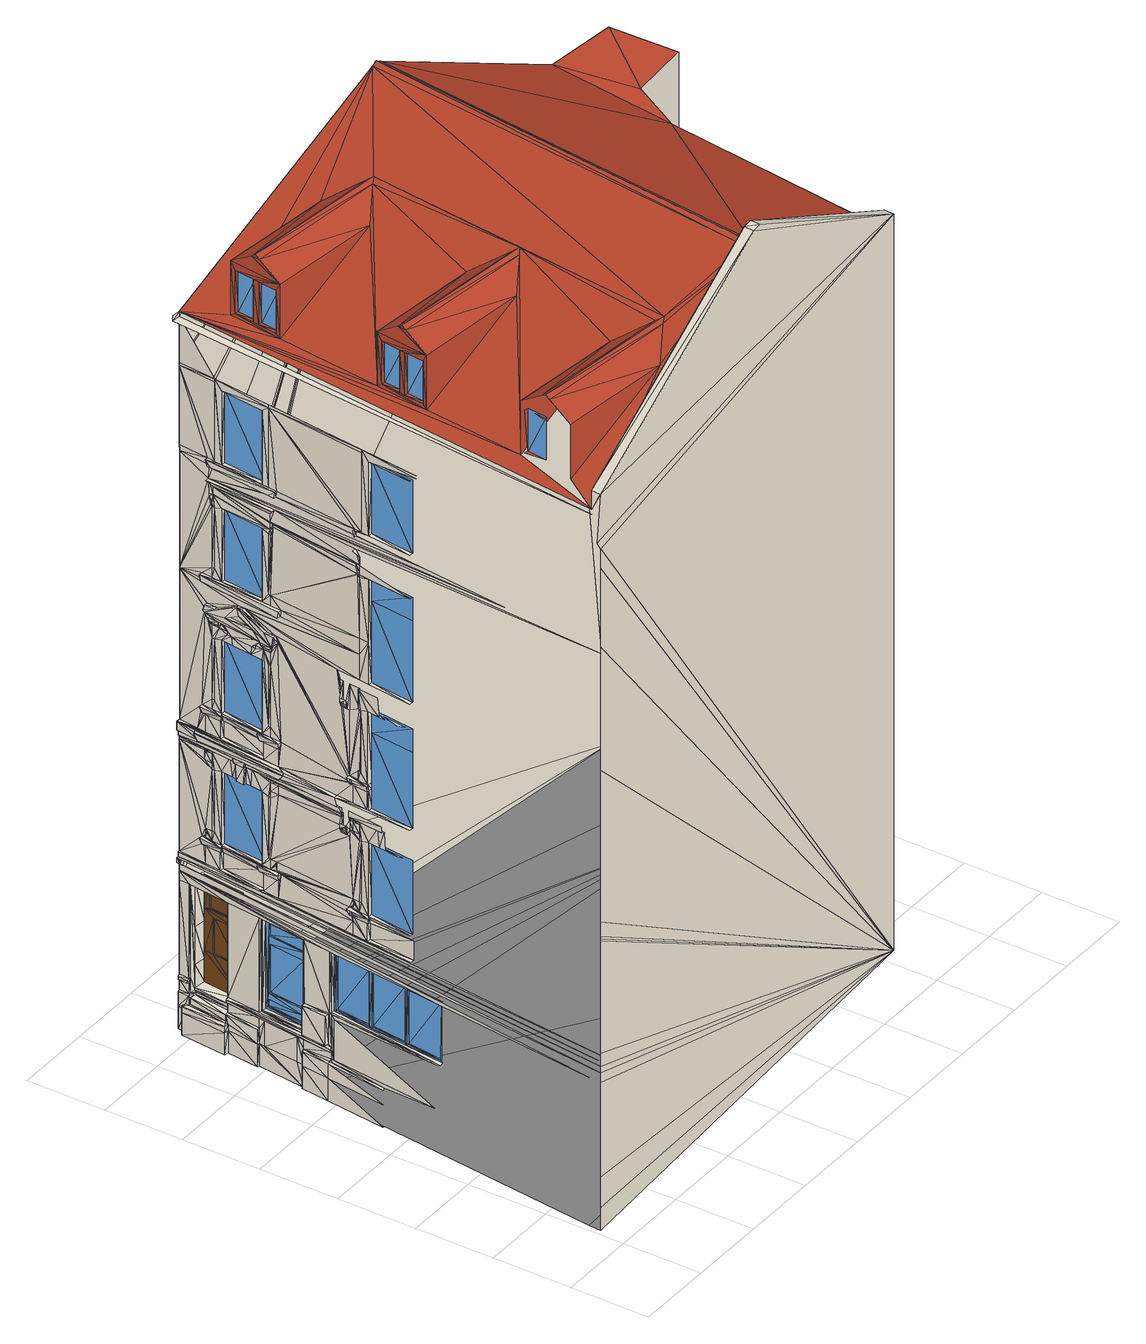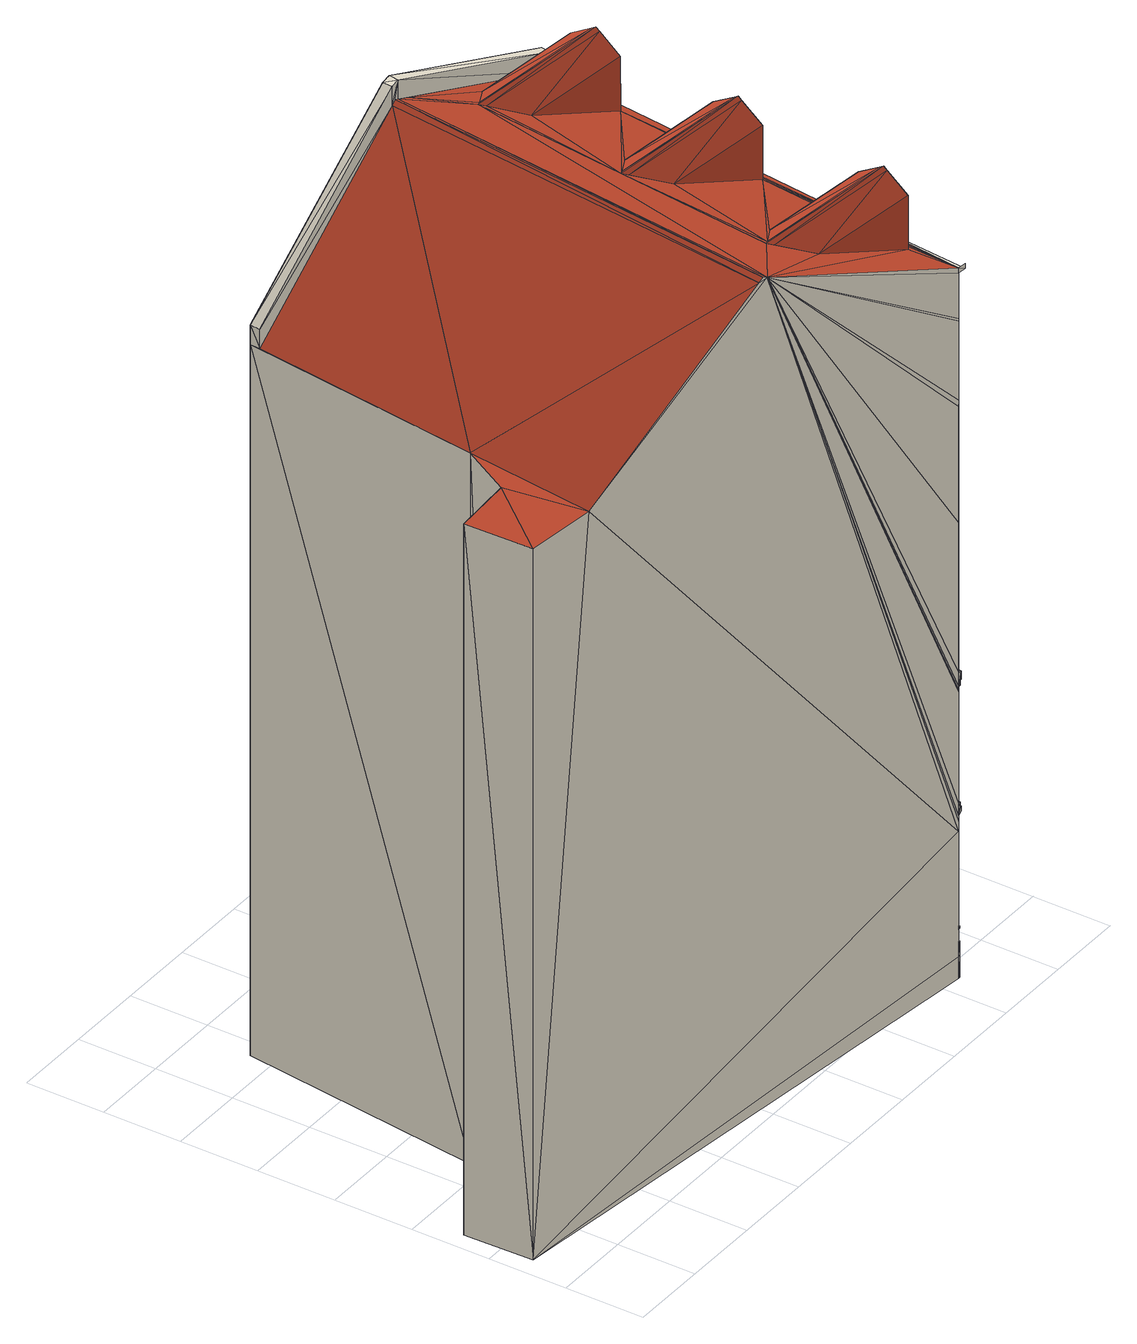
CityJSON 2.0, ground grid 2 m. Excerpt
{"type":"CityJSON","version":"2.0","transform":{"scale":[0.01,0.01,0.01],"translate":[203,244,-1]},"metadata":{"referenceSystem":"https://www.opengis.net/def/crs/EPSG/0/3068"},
"CityObjects":{
"building1":{"type":"Building","attributes":{"name":"Teststreet3","class":"1000","function":"1070","usage":"1070"},"address":[{"country":"Testland","locality":"Testtown","thoroughfareNumber":"3","thoroughfareName":"Teststreet","postcode":"12345"}],"geometry":[{"type":"MultiSurface","lod":"3","boundaries":[[[0,1,2]],[[3,4,5]],[[6,7,8]],[[5,9,3]],[[8,3,9]],[[5,10,6]],[[0,11,1]],[[11,0,12]],[[13,14,15]],[[15,16,2]],[[12,17,18]],[[19,20,21]],[[22,23,20]],[[24,25,26]],[[27,28,29]],[[30,22,20]],[[29,31,27]],[[20,19,30]],[[21,27,31]],[[32,30,19]],[[31,32,21]],[[19,21,32]],[[23,33,34]],[[28,35,29]],[[36,37,38]],[[39,40,41]],[[42,43,44]],[[45,46,39]],[[47,48,49]],[[50,51,36]],[[52,53,54]],[[30,32,29]],[[29,35,55]],[[55,56,29]],[[30,29,56]],[[22,30,56]],[[43,42,57]],[[31,29,32]],[[55,58,56]],[[59,43,57]],[[60,61,62]],[[63,64,65]],[[66,51,67]],[[37,68,38]],[[69,49,70]],[[40,71,41]],[[72,73,74]],[[75,56,58]],[[76,77,78]],[[79,80,81]],[[82,34,83]],[[84,85,86]],[[87,65,64]],[[77,88,78]],[[50,67,51]],[[89,74,73]],[[90,43,59]],[[91,0,2]],[[90,92,93]],[[94,93,92]],[[95,96,97]],[[64,78,87]],[[88,87,78]],[[73,46,89]],[[52,48,53]],[[45,89,46]],[[47,53,48]],[[98,22,56]],[[99,95,97]],[[28,84,86]],[[100,52,101]],[[102,103,66]],[[104,94,105]],[[93,43,90]],[[97,106,99]],[[107,108,109]],[[110,93,94]],[[49,111,70]],[[72,74,112]],[[113,52,100]],[[76,114,115]],[[81,116,117]],[[118,69,70]],[[119,99,106]],[[55,35,120]],[[110,43,93]],[[121,98,56]],[[74,122,112]],[[123,104,105]],[[61,124,125]],[[100,126,127]],[[120,128,55]],[[56,75,121]],[[97,96,129]],[[77,76,115]],[[60,44,43]],[[130,131,132]],[[133,110,94]],[[40,39,46]],[[111,49,48]],[[37,36,51]],[[105,134,135]],[[136,137,96]],[[138,135,134]],[[139,95,99]],[[135,140,105]],[[58,55,128]],[[141,121,75]],[[140,123,105]],[[113,100,127]],[[142,143,144]],[[145,146,99]],[[128,141,58]],[[75,58,141]],[[104,133,94]],[[132,147,113]],[[131,148,70]],[[129,149,97]],[[99,119,145]],[[124,150,125]],[[151,70,148]],[[132,113,152]],[[153,77,115]],[[66,103,68]],[[61,60,110]],[[154,155,125]],[[156,157,71]],[[158,132,152]],[[115,125,159]],[[65,87,77]],[[150,154,125]],[[96,160,129]],[[161,132,158]],[[132,131,162]],[[61,110,163]],[[164,165,68]],[[103,164,68]],[[166,160,96]],[[165,167,68]],[[130,168,169]],[[152,113,127]],[[66,68,51]],[[37,51,68]],[[72,156,40]],[[156,71,40]],[[131,70,111]],[[35,170,120]],[[106,97,149]],[[171,145,119]],[[172,157,156]],[[173,172,156]],[[156,72,174]],[[148,175,151]],[[137,176,96]],[[65,177,63]],[[178,61,163]],[[159,179,115]],[[52,113,147]],[[147,132,162]],[[146,139,99]],[[180,161,158]],[[158,152,181]],[[182,181,152]],[[124,61,178]],[[179,153,115]],[[131,130,169]],[[43,110,60]],[[73,72,40]],[[162,131,111]],[[151,118,70]],[[183,152,127]],[[152,183,182]],[[181,184,158]],[[163,110,185]],[[149,171,106]],[[119,106,171]],[[174,72,112]],[[185,110,133]],[[173,156,174]],[[148,131,169]],[[88,77,87]],[[180,158,184]],[[186,182,183]],[[24,187,25]],[[184,188,180]],[[161,180,188]],[[189,186,127]],[[183,127,186]],[[190,124,178]],[[178,163,190]],[[181,182,184]],[[65,77,153]],[[167,191,192]],[[193,163,194]],[[194,163,185]],[[195,196,117]],[[129,160,145]],[[191,167,165]],[[122,197,198]],[[197,199,200]],[[112,122,201]],[[122,198,201]],[[176,166,96]],[[116,195,117]],[[80,79,202]],[[82,83,202]],[[168,161,203]],[[204,137,136]],[[145,171,129]],[[205,174,112]],[[174,205,173]],[[206,207,208]],[[209,210,211]],[[199,212,107]],[[80,213,81]],[[198,214,201]],[[215,205,112]],[[112,201,215]],[[199,107,200]],[[216,118,151]],[[217,168,203]],[[213,116,81]],[[198,197,214]],[[214,218,201]],[[201,218,215]],[[190,219,124]],[[104,123,133]],[[194,220,193]],[[185,221,194]],[[175,148,169]],[[145,160,146]],[[142,192,191]],[[189,222,186]],[[2,26,223]],[[190,163,219]],[[163,193,219]],[[224,65,225]],[[225,65,153]],[[216,151,175]],[[226,227,208]],[[228,229,211]],[[206,227,207]],[[209,229,210]],[[210,230,211]],[[207,222,208]],[[185,133,231]],[[34,232,83]],[[223,26,95]],[[233,124,234]],[[235,124,233]],[[124,219,234]],[[220,230,193]],[[236,124,235]],[[149,129,171]],[[161,188,203]],[[184,182,203]],[[182,186,203]],[[150,124,236]],[[121,141,120]],[[230,237,211]],[[238,25,187]],[[222,239,186]],[[231,133,123]],[[220,194,221]],[[221,185,231]],[[234,240,233]],[[120,170,241]],[[241,242,120]],[[121,120,242]],[[98,121,242]],[[188,184,203]],[[155,154,159]],[[217,203,169]],[[219,240,234]],[[243,236,235]],[[160,244,146]],[[235,233,245]],[[233,240,245]],[[193,230,219]],[[243,235,245]],[[245,246,243]],[[240,219,245]],[[246,236,243]],[[247,175,169]],[[248,207,227]],[[128,120,141]],[[249,210,229]],[[250,230,210]],[[239,222,207]],[[251,236,246]],[[252,28,86]],[[153,179,225]],[[241,253,242]],[[221,237,220]],[[237,221,231]],[[186,239,203]],[[230,250,219]],[[140,254,123]],[[231,123,254]],[[254,237,231]],[[237,230,220]],[[227,226,248]],[[229,228,249]],[[150,236,154]],[[210,249,250]],[[207,248,239]],[[245,219,154]],[[246,245,154]],[[236,251,154]],[[251,246,154]],[[179,159,154]],[[247,169,203]],[[140,135,254]],[[254,135,237]],[[255,242,253]],[[256,146,244]],[[249,228,257]],[[224,225,258]],[[259,28,252]],[[232,34,33]],[[260,95,139]],[[261,239,248]],[[262,250,249]],[[239,261,203]],[[248,226,263]],[[264,265,266]],[[266,267,196]],[[268,118,216]],[[269,270,271]],[[272,249,257]],[[85,273,274]],[[262,275,250]],[[257,270,269]],[[276,98,242]],[[277,278,257]],[[278,272,257]],[[216,175,268]],[[166,279,160]],[[146,256,139]],[[261,248,263]],[[275,249,272]],[[261,280,203]],[[262,249,275]],[[187,18,238]],[[281,238,18]],[[263,282,261]],[[282,280,261]],[[244,160,279]],[[283,139,256]],[[173,284,172]],[[279,283,244]],[[256,244,283]],[[224,177,65]],[[200,285,197]],[[241,170,286]],[[205,287,173]],[[288,276,242]],[[218,289,215]],[[215,287,205]],[[290,144,291]],[[139,283,166]],[[286,292,241]],[[242,255,288]],[[197,285,214]],[[293,294,295]],[[139,166,176]],[[214,289,218]],[[296,297,298]],[[260,139,176]],[[299,300,301]],[[253,241,292]],[[302,288,255]],[[202,83,80]],[[292,302,253]],[[255,253,302]],[[83,303,80]],[[303,297,80]],[[297,213,80]],[[295,294,13]],[[303,298,297]],[[304,271,118]],[[279,166,283]],[[83,305,303]],[[301,306,299]],[[116,213,195]],[[307,301,300]],[[305,300,303]],[[308,309,310]],[[311,309,308]],[[312,309,293]],[[310,309,313]],[[313,309,312]],[[314,309,315]],[[316,309,317]],[[318,309,319]],[[320,309,314]],[[315,309,316]],[[317,309,321]],[[322,309,311]],[[319,309,320]],[[321,309,322]],[[323,324,177]],[[232,305,83]],[[325,277,257]],[[258,177,224]],[[307,300,305]],[[170,326,286]],[[103,327,328]],[[305,232,86]],[[196,329,266]],[[266,330,264]],[[252,86,232]],[[331,297,296]],[[195,332,196]],[[318,309,333]],[[232,33,252]],[[334,307,305]],[[86,335,305]],[[301,307,306]],[[336,337,299]],[[338,96,95]],[[339,257,269]],[[340,341,118]],[[284,342,172]],[[260,223,95]],[[286,33,288]],[[33,276,288]],[[259,252,33]],[[288,302,286]],[[341,304,118]],[[336,299,306]],[[286,326,259]],[[259,343,286]],[[343,33,286]],[[300,299,337]],[[334,306,307]],[[298,303,344]],[[269,271,304]],[[287,284,173]],[[213,297,332]],[[292,286,302]],[[17,12,0]],[[195,213,332]],[[335,334,305]],[[303,300,344]],[[225,179,345]],[[154,219,345]],[[200,107,109]],[[179,154,345]],[[346,143,191]],[[142,191,143]],[[289,347,215]],[[165,164,348]],[[164,103,348]],[[328,348,103]],[[175,247,349]],[[347,287,215]],[[350,285,200]],[[219,250,351]],[[285,289,214]],[[330,266,329]],[[352,264,330]],[[258,225,353]],[[191,165,348]],[[247,203,354]],[[329,196,332]],[[352,264,355]],[[96,338,136]],[[268,175,349]],[[306,334,336]],[[356,325,257]],[[278,277,357]],[[325,357,277]],[[272,278,357]],[[275,272,358]],[[297,331,332]],[[300,337,344]],[[118,268,349]],[[298,359,296]],[[203,280,354]],[[250,275,360]],[[353,177,258]],[[361,331,296]],[[337,336,334]],[[330,362,352]],[[332,362,329]],[[330,329,362]],[[355,352,362]],[[363,356,257]],[[337,334,335]],[[344,337,335]],[[362,364,355]],[[157,172,365]],[[366,367,335]],[[344,335,367]],[[362,332,368]],[[332,331,368]],[[340,118,349]],[[109,290,291]],[[364,362,368]],[[353,225,345]],[[366,369,367]],[[370,363,257]],[[339,370,257]],[[349,247,371]],[[345,219,372]],[[373,339,269]],[[374,367,369]],[[371,247,375]],[[280,157,365]],[[376,219,377]],[[372,219,378]],[[377,219,351]],[[378,219,376]],[[369,379,374]],[[375,247,354]],[[272,380,358]],[[380,272,357]],[[350,200,109]],[[381,304,382]],[[359,298,344]],[[341,382,304]],[[360,275,358]],[[346,191,348]],[[364,383,355]],[[351,250,360]],[[384,385,386]],[[387,374,379]],[[388,389,323]],[[367,390,344]],[[335,391,366]],[[392,361,296]],[[393,316,394]],[[395,387,396]],[[397,395,396]],[[398,397,396]],[[374,399,367]],[[400,401,396]],[[401,402,396]],[[402,398,396]],[[403,342,404]],[[397,405,395]],[[95,26,338]],[[400,406,401]],[[402,407,398]],[[274,315,393]],[[345,372,408]],[[409,395,405]],[[410,269,304]],[[408,411,345]],[[412,413,371]],[[414,415,416]],[[417,401,406]],[[418,398,407]],[[284,404,342]],[[371,419,412]],[[383,420,355]],[[136,421,204]],[[422,345,411]],[[423,371,413]],[[424,392,296]],[[368,331,425]],[[416,426,414]],[[414,375,415]],[[86,85,274]],[[416,415,427]],[[428,422,411]],[[429,423,413]],[[420,430,355]],[[425,383,368]],[[364,368,383]],[[431,143,432]],[[422,353,345]],[[423,349,371]],[[427,433,416]],[[415,434,427]],[[428,353,422]],[[429,349,423]],[[431,432,435]],[[395,436,387]],[[144,143,291]],[[375,414,426]],[[354,415,375]],[[328,327,437]],[[438,439,408]],[[440,441,412]],[[398,442,397]],[[443,428,411]],[[444,429,413]],[[346,432,143]],[[396,445,400]],[[435,446,431]],[[447,448,427]],[[449,377,351]],[[369,366,450]],[[451,449,351]],[[377,449,451]],[[452,450,366]],[[376,377,378]],[[453,371,375]],[[454,377,451]],[[426,416,433]],[[455,451,351]],[[373,269,456]],[[415,354,434]],[[457,380,357]],[[458,455,351]],[[455,377,454]],[[426,433,375]],[[454,451,455]],[[413,412,441]],[[411,408,439]],[[458,351,459]],[[460,455,458]],[[459,460,458]],[[354,280,365]],[[433,461,375]],[[462,377,455]],[[351,462,459]],[[374,387,399]],[[450,463,369]],[[464,465,358]],[[356,466,325]],[[358,380,464]],[[457,464,380]],[[357,325,466]],[[466,457,357]],[[460,462,455]],[[467,359,344]],[[109,468,469]],[[459,462,460]],[[143,431,446]],[[461,453,375]],[[465,470,358]],[[470,360,358]],[[433,427,448]],[[408,372,471]],[[360,462,351]],[[378,377,462]],[[441,472,413]],[[439,473,411]],[[474,475,427]],[[476,284,287]],[[419,371,477]],[[477,371,453]],[[473,443,411]],[[472,444,413]],[[447,427,478]],[[331,361,425]],[[479,434,354]],[[480,481,347]],[[482,260,176]],[[469,350,109]],[[481,287,347]],[[448,461,433]],[[483,480,347]],[[448,447,461]],[[412,419,484]],[[478,427,475]],[[485,481,480]],[[486,483,347]],[[347,289,486]],[[381,410,304]],[[487,177,353]],[[440,412,484]],[[438,408,471]],[[488,287,481]],[[443,487,428]],[[353,428,487]],[[289,285,486]],[[485,488,481]],[[489,485,480]],[[444,490,429]],[[349,429,490]],[[491,492,447]],[[493,223,260]],[[483,489,480]],[[494,346,348]],[[495,399,387]],[[379,369,463]],[[365,172,496]],[[434,497,427]],[[498,477,453]],[[491,447,478]],[[486,489,483]],[[499,470,465]],[[465,464,499]],[[464,457,499]],[[500,498,453]],[[489,488,485]],[[404,501,403]],[[502,503,401]],[[402,401,503]],[[281,18,17]],[[461,447,492]],[[504,474,427]],[[505,489,486]],[[506,507,400]],[[401,417,502]],[[503,508,402]],[[398,418,442]],[[467,344,390]],[[452,366,391]],[[509,510,397]],[[395,409,436]],[[453,461,492]],[[475,511,478]],[[478,512,491]],[[500,453,492]],[[462,360,513]],[[419,477,514]],[[476,287,515]],[[390,367,399]],[[406,400,507]],[[516,502,417]],[[407,402,508]],[[517,442,418]],[[363,466,356]],[[498,500,492]],[[499,457,518]],[[360,470,513]],[[477,498,514]],[[287,488,515]],[[405,397,510]],[[519,436,409]],[[501,404,284]],[[470,499,518]],[[494,348,520]],[[488,489,505]],[[440,484,441]],[[438,471,439]],[[507,516,406]],[[417,406,516]],[[508,517,407]],[[418,407,517]],[[510,519,405]],[[409,405,519]],[[492,491,521]],[[522,498,492]],[[523,340,349]],[[521,491,512]],[[497,504,427]],[[513,470,518]],[[524,494,520]],[[514,498,522]],[[515,488,505]],[[512,478,511]],[[476,525,284]],[[472,441,484]],[[473,439,471]],[[521,512,492]],[[526,177,487]],[[420,383,425]],[[512,511,492]],[[527,432,346]],[[528,420,529]],[[361,530,425]],[[530,420,425]],[[457,466,363]],[[443,531,487]],[[532,497,434]],[[444,533,490]],[[511,534,492]],[[430,420,535]],[[528,535,420]],[[434,479,532]],[[494,536,346]],[[522,537,514]],[[531,443,473]],[[487,538,526]],[[539,522,492]],[[509,397,442]],[[530,529,420]],[[533,444,472]],[[534,540,492]],[[518,457,363]],[[495,387,436]],[[474,541,475]],[[506,400,445]],[[540,539,492]],[[542,543,518]],[[513,518,543]],[[515,505,544]],[[545,544,505]],[[546,547,520]],[[524,520,547]],[[548,534,511]],[[479,354,365]],[[424,296,359]],[[538,487,531]],[[365,532,479]],[[549,490,533]],[[390,452,467]],[[391,467,452]],[[550,514,537]],[[515,525,476]],[[551,505,486]],[[469,552,350]],[[350,552,285]],[[285,552,486]],[[456,269,410]],[[450,452,399]],[[528,553,535]],[[524,536,494]],[[328,437,348]],[[529,554,528]],[[542,518,555]],[[390,399,452]],[[555,518,363]],[[504,556,474]],[[474,556,557]],[[540,534,548]],[[548,539,540]],[[484,558,472]],[[471,559,473]],[[381,382,410]],[[560,410,382]],[[456,561,373]],[[530,562,529]],[[339,373,561]],[[372,378,559]],[[495,463,399]],[[450,399,463]],[[563,548,511]],[[561,564,339]],[[490,565,349]],[[541,474,557]],[[382,341,560]],[[378,462,559]],[[502,506,509]],[[503,502,509]],[[442,503,509]],[[566,560,341]],[[502,516,506]],[[442,517,503]],[[309,355,333]],[[523,566,340]],[[341,340,566]],[[363,370,555]],[[544,525,515]],[[547,536,524]],[[506,445,509]],[[564,370,339]],[[172,342,567]],[[471,372,559]],[[509,495,436]],[[568,569,456]],[[561,456,569]],[[436,519,509]],[[445,495,509]],[[507,506,516]],[[508,503,517]],[[569,570,561]],[[564,571,370]],[[435,432,572]],[[573,370,571]],[[574,552,468]],[[525,501,284]],[[549,575,490]],[[564,561,570]],[[335,86,274]],[[543,576,513]],[[550,577,514]],[[578,579,403]],[[571,564,580]],[[570,580,564]],[[484,419,558]],[[468,109,574]],[[510,509,519]],[[538,581,526]],[[582,531,473]],[[462,513,559]],[[419,514,558]],[[535,430,583]],[[532,365,497]],[[573,555,370]],[[584,533,472]],[[585,586,475]],[[536,527,346]],[[571,580,573]],[[572,587,435]],[[556,588,557]],[[469,468,552]],[[586,563,511]],[[589,359,467]],[[542,590,543]],[[541,504,497]],[[537,591,550]],[[546,592,547]],[[533,584,549]],[[545,593,544]],[[342,403,579]],[[496,497,365]],[[594,551,486]],[[291,574,109]],[[511,475,586]],[[520,348,595]],[[580,596,573]],[[392,562,361]],[[530,361,562]],[[597,589,391]],[[467,391,589]],[[588,541,557]],[[446,435,587]],[[590,542,555]],[[569,568,598]],[[570,569,598]],[[599,598,568]],[[177,526,600]],[[539,548,563]],[[552,601,486]],[[601,594,486]],[[583,535,553]],[[553,528,602]],[[580,570,596]],[[143,446,291]],[[573,590,555]],[[603,596,570]],[[603,570,598]],[[528,554,602]],[[541,588,504]],[[576,604,513]],[[595,592,520]],[[577,605,514]],[[551,593,505]],[[575,606,490]],[[496,172,567]],[[607,582,473]],[[608,584,472]],[[609,610,602]],[[553,602,610]],[[583,553,611]],[[610,611,553]],[[581,600,526]],[[565,523,349]],[[554,529,562]],[[612,603,598]],[[613,539,563]],[[556,504,588]],[[614,525,544]],[[537,522,591]],[[546,520,592]],[[615,536,547]],[[545,505,593]],[[596,590,573]],[[616,541,497]],[[596,603,617]],[[522,539,591]],[[513,604,559]],[[514,605,558]],[[608,472,558]],[[607,473,559]],[[493,618,619]],[[609,602,620]],[[612,617,603]],[[538,531,581]],[[582,581,531]],[[621,493,619]],[[606,565,490]],[[497,496,622]],[[432,527,572]],[[475,541,616]],[[622,616,497]],[[591,539,613]],[[554,620,602]],[[348,437,595]],[[585,475,616]],[[623,612,598]],[[619,624,621]],[[617,590,596]],[[568,456,410]],[[578,403,501]],[[625,622,496]],[[424,359,392]],[[589,392,359]],[[626,617,612]],[[627,628,558]],[[629,630,559]],[[631,563,632]],[[620,554,633]],[[559,604,629]],[[558,605,627]],[[634,620,633]],[[613,563,635]],[[636,621,624]],[[637,609,620]],[[608,558,628]],[[607,559,630]],[[638,585,639]],[[632,640,631]],[[638,641,585]],[[563,631,635]],[[632,563,586]],[[562,392,642]],[[392,589,643]],[[589,597,643]],[[644,643,597]],[[626,590,617]],[[635,591,613]],[[446,587,291]],[[619,618,645]],[[604,646,629]],[[605,647,627]],[[648,323,177]],[[649,493,260]],[[650,623,598]],[[651,652,618]],[[642,392,643]],[[639,653,638]],[[654,607,630]],[[655,608,628]],[[576,543,590]],[[554,656,633]],[[657,626,612]],[[577,550,591]],[[615,547,592]],[[614,544,593]],[[658,493,621]],[[586,585,641]],[[597,335,274]],[[641,632,586]],[[659,660,621]],[[575,549,584]],[[637,661,609]],[[610,609,661]],[[611,610,662]],[[661,662,610]],[[648,177,600]],[[640,632,641]],[[645,663,619]],[[621,636,659]],[[639,585,664]],[[641,638,653]],[[623,657,612]],[[653,639,640]],[[646,665,629]],[[666,667,627]],[[668,669,629]],[[653,640,641]],[[554,562,656]],[[670,642,643]],[[644,671,643]],[[672,654,630]],[[673,655,628]],[[595,437,536]],[[647,674,627]],[[664,675,639]],[[635,631,676]],[[604,576,626]],[[605,577,635]],[[654,582,607]],[[634,677,620]],[[664,585,678]],[[679,668,629]],[[674,666,627]],[[655,584,608]],[[680,568,410]],[[631,640,676]],[[618,681,645]],[[656,682,633]],[[683,684,622]],[[685,681,618]],[[684,616,622]],[[628,627,667]],[[630,629,669]],[[562,642,656]],[[665,679,629]],[[600,581,654]],[[606,575,655]],[[678,585,616]],[[437,686,536]],[[604,626,687]],[[686,688,536]],[[605,635,676]],[[525,551,689]],[[625,496,690]],[[624,619,663]],[[691,659,636]],[[622,625,683]],[[692,670,643]],[[671,692,643]],[[614,593,525]],[[615,592,536]],[[595,536,592]],[[551,525,593]],[[652,693,618]],[[633,694,634]],[[176,137,482]],[[640,639,675]],[[660,658,621]],[[654,672,600]],[[655,673,606]],[[527,695,572]],[[696,650,598]],[[697,604,687]],[[698,525,689]],[[699,605,676]],[[669,700,630]],[[667,701,628]],[[702,527,536]],[[646,604,697]],[[703,525,698]],[[647,605,699]],[[700,672,630]],[[701,673,628]],[[597,704,644]],[[663,691,624]],[[636,624,691]],[[590,626,576]],[[591,635,577]],[[689,551,594]],[[695,705,572]],[[687,626,706]],[[707,642,708]],[[708,642,670]],[[678,709,664]],[[611,583,710]],[[676,640,711]],[[706,626,657]],[[642,707,656]],[[582,654,581]],[[712,637,620]],[[711,640,675]],[[690,683,625]],[[713,501,525]],[[584,655,575]],[[645,681,659]],[[675,664,714]],[[697,687,715]],[[716,646,697]],[[698,689,717]],[[717,703,698]],[[718,647,699]],[[699,676,718]],[[616,719,678]],[[693,685,618]],[[720,689,594]],[[527,702,695]],[[716,697,715]],[[715,687,721]],[[721,687,706]],[[676,711,718]],[[689,722,717]],[[723,652,651]],[[599,568,724]],[[659,691,645]],[[725,720,594]],[[726,689,720]],[[587,572,705]],[[598,599,727]],[[722,689,726]],[[724,727,599]],[[707,708,656]],[[683,690,684]],[[714,664,709]],[[724,568,680]],[[552,291,601]],[[594,728,725]],[[552,574,291]],[[684,729,616]],[[720,725,730]],[[730,726,720]],[[675,709,711]],[[714,709,675]],[[677,712,620]],[[727,696,598]],[[731,482,137]],[[594,601,732]],[[732,728,594]],[[659,681,660]],[[342,579,567]],[[725,728,730]],[[733,716,715]],[[716,733,646]],[[721,734,715]],[[623,650,657]],[[730,728,726]],[[735,223,493]],[[601,291,732]],[[705,695,702]],[[410,560,680]],[[587,705,291]],[[682,736,633]],[[709,678,719]],[[709,729,711]],[[737,600,672]],[[738,606,673]],[[732,291,728]],[[501,713,578]],[[721,706,739]],[[644,704,671]],[[740,646,741]],[[663,645,691]],[[738,565,606]],[[742,646,740]],[[706,657,743]],[[646,733,741]],[[729,684,690]],[[744,646,742]],[[566,680,560]],[[719,616,729]],[[665,646,744]],[[681,745,660]],[[737,648,600]],[[719,729,709]],[[741,746,740]],[[703,717,713]],[[718,711,674]],[[647,718,674]],[[734,721,739]],[[668,679,669]],[[666,674,667]],[[733,746,741]],[[747,744,742]],[[742,740,748]],[[739,706,743]],[[740,746,748]],[[747,742,748]],[[662,611,710]],[[743,657,650]],[[748,749,747]],[[749,744,747]],[[748,746,749]],[[746,733,749]],[[750,744,749]],[[671,751,692]],[[692,752,670]],[[670,753,708]],[[711,729,674]],[[672,700,737]],[[754,734,739]],[[579,578,713]],[[754,739,743]],[[665,744,679]],[[749,733,679]],[[744,750,679]],[[750,749,679]],[[700,669,679]],[[701,667,674]],[[755,660,745]],[[566,565,680]],[[756,733,715]],[[734,756,715]],[[736,682,656]],[[708,757,656]],[[735,493,658]],[[738,673,758]],[[705,759,291]],[[690,496,567]],[[523,565,566]],[[673,701,758]],[[137,204,731]],[[701,674,758]],[[760,731,204]],[[758,565,738]],[[704,761,671]],[[565,762,680]],[[677,634,694]],[[685,763,681]],[[660,755,658]],[[650,696,743]],[[754,756,734]],[[756,754,743]],[[762,724,680]],[[764,765,437]],[[686,437,765]],[[688,686,765]],[[766,700,679]],[[767,768,637]],[[661,637,768]],[[662,661,710]],[[768,710,661]],[[717,722,567]],[[26,25,760]],[[722,726,567]],[[702,688,765]],[[761,769,671]],[[767,637,712]],[[726,728,567]],[[745,681,763]],[[770,658,755]],[[728,291,567]],[[705,702,759]],[[704,597,274]],[[771,223,386]],[[766,648,737]],[[772,759,702]],[[713,717,567]],[[729,690,567]],[[773,736,656]],[[752,692,751]],[[753,670,752]],[[774,708,753]],[[775,757,708]],[[757,773,656]],[[763,770,745]],[[755,745,770]],[[712,776,767]],[[737,700,766]],[[777,756,743]],[[679,733,756]],[[674,729,778]],[[776,712,694]],[[579,713,567]],[[694,633,736]],[[779,780,781]],[[778,565,758]],[[712,677,694]],[[782,779,781]],[[758,674,778]],[[776,783,767]],[[658,770,685]],[[784,751,671]],[[658,685,693]],[[783,768,767]],[[785,783,776]],[[764,437,384]],[[735,658,693]],[[786,787,779]],[[780,779,787]],[[782,788,704]],[[789,790,781]],[[790,782,781]],[[776,789,785]],[[779,782,786]],[[787,791,780]],[[783,792,768]],[[710,768,792]],[[291,759,567]],[[773,776,694]],[[772,702,765]],[[704,793,782]],[[781,791,789]],[[769,784,671]],[[708,774,775]],[[794,795,796]],[[778,729,567]],[[794,797,795]],[[762,565,724]],[[777,743,696]],[[794,796,798]],[[799,800,751]],[[801,751,800]],[[794,802,797]],[[763,685,770]],[[766,679,756]],[[781,780,791]],[[803,786,782]],[[804,785,789]],[[805,806,795]],[[788,782,790]],[[761,704,788]],[[796,795,806]],[[795,797,805]],[[794,798,807]],[[806,808,796]],[[794,807,802]],[[809,805,797]],[[798,796,808]],[[810,774,801]],[[384,386,223]],[[797,802,809]],[[808,811,798]],[[799,812,800]],[[813,809,802]],[[807,798,811]],[[394,388,393]],[[802,807,813]],[[811,813,807]],[[805,814,806]],[[806,815,808]],[[792,710,816]],[[813,817,809]],[[805,809,814]],[[811,818,813]],[[819,814,809]],[[820,810,801]],[[821,800,812]],[[648,766,323]],[[789,776,773]],[[724,565,696]],[[388,323,393]],[[822,818,808]],[[815,806,814]],[[783,823,792]],[[811,808,818]],[[822,808,815]],[[819,809,817]],[[793,704,274]],[[803,782,793]],[[804,789,791]],[[736,773,694]],[[817,813,818]],[[727,724,696]],[[565,778,696]],[[803,791,786]],[[787,786,791]],[[783,785,823]],[[804,823,785]],[[323,766,393]],[[816,792,823]],[[790,789,773]],[[820,824,810]],[[788,790,757]],[[761,788,757]],[[91,2,825]],[[800,826,801]],[[827,810,824]],[[757,790,773]],[[649,618,493]],[[769,761,828]],[[828,761,829]],[[829,761,775]],[[775,761,757]],[[751,784,799]],[[830,774,810]],[[812,831,821]],[[421,136,338]],[[832,775,774]],[[801,833,820]],[[16,15,14]],[[338,26,760]],[[824,834,827]],[[2,16,825]],[[835,831,799]],[[800,821,826]],[[836,834,820]],[[810,827,830]],[[812,799,831]],[[837,826,821]],[[828,838,769]],[[829,839,828]],[[775,832,829]],[[482,840,260]],[[824,820,834]],[[841,830,827]],[[618,649,651]],[[842,774,830]],[[833,801,826]],[[841,827,834]],[[837,821,831]],[[835,799,784]],[[836,820,833]],[[832,774,842]],[[830,841,836]],[[834,836,841]],[[784,769,838]],[[838,828,839]],[[839,829,832]],[[826,837,835]],[[17,0,91]],[[833,842,836]],[[830,836,842]],[[831,835,837]],[[784,833,835]],[[826,835,833]],[[840,649,260]],[[651,840,723]],[[281,17,91]],[[693,843,735]],[[760,204,421]],[[25,238,760]],[[91,825,281]],[[238,281,760]],[[693,652,843]],[[421,338,760]],[[731,760,482]],[[844,843,652]],[[309,294,293]],[[652,723,844]],[[845,844,723]],[[846,223,735]],[[384,846,764]],[[223,846,384]],[[764,846,765]],[[765,846,772]],[[696,846,777]],[[777,846,756]],[[756,846,766]],[[766,846,393]],[[274,846,793]],[[393,846,274]],[[778,846,696]],[[772,846,759]],[[759,846,567]],[[567,846,778]],[[13,294,14]],[[760,840,482]],[[840,651,649]],[[14,847,16]],[[825,16,848]],[[849,16,847]],[[848,16,850]],[[825,846,281]],[[16,849,850]],[[760,281,845]],[[843,846,735]],[[845,723,840]],[[845,840,760]],[[848,851,825]],[[844,845,843]],[[850,852,848]],[[281,846,845]],[[294,847,14]],[[793,853,823]],[[853,816,823]],[[847,294,849]],[[849,854,850]],[[845,846,843]],[[846,855,793]],[[430,355,856]],[[583,430,856]],[[710,583,856]],[[846,825,851]],[[816,710,856]],[[851,848,852]],[[856,355,309]],[[851,852,846]],[[854,849,294]],[[857,850,854]],[[855,853,793]],[[858,850,857]],[[852,850,858]],[[852,855,846]],[[859,294,309]],[[859,857,294]],[[854,294,857]],[[860,816,856]],[[856,859,309]],[[857,859,858]],[[853,816,860]],[[858,859,856]],[[855,852,858]],[[856,860,858]],[[861,855,858]],[[861,858,860]],[[860,862,861]],[[863,855,861]],[[864,863,861]],[[862,853,860]],[[863,853,855]],[[864,861,862]],[[862,853,864]],[[863,864,853]]],"semantics":{"surfaces":[{"type":"RoofSurface"},{"type":"Window"},{"type":"WallSurface"},{"type":"GroundSurface"},{"type":"Door"}],"values":[0,0,0,1,1,0,0,0,2,2,0,1,1,0,1,1,1,1,1,1,1,1,2,1,2,2,1,1,1,1,2,1,1,1,1,1,2,1,1,2,2,2,2,2,2,2,2,1,2,2,2,2,2,2,2,2,2,0,2,2,0,2,2,1,1,1,1,1,0,2,2,2,2,2,0,2,2,2,2,2,2,2,2,0,1,2,1,2,2,2,2,1,1,0,2,1,2,2,1,1,1,2,0,2,0,2,1,1,2,2,2,0,1,1,2,2,2,0,0,2,2,2,2,2,2,2,2,2,2,2,2,0,2,2,2,2,2,0,2,2,2,2,2,2,2,2,1,0,0,2,2,2,2,0,2,2,2,2,2,0,2,2,2,2,2,2,2,2,2,2,2,2,2,2,1,1,2,2,2,2,2,2,2,0,2,2,2,2,2,2,2,2,2,2,2,2,0,2,2,2,2,2,0,2,2,2,2,0,0,2,2,2,2,2,2,2,2,2,2,2,2,2,2,2,2,2,2,2,2,2,0,2,2,0,2,2,2,2,2,2,2,2,2,2,2,2,2,0,2,2,2,2,2,0,2,2,2,2,1,2,0,2,2,2,2,2,1,1,1,1,2,2,2,2,2,0,2,2,2,2,2,2,2,2,2,1,2,2,2,2,2,2,1,2,2,2,2,2,2,2,2,2,2,2,2,2,2,2,2,2,2,2,2,2,1,0,2,2,2,2,0,2,2,2,2,2,2,2,2,2,2,2,2,1,2,2,2,0,0,2,2,2,2,0,0,2,2,0,0,2,1,1,2,2,1,2,1,2,2,2,0,1,1,2,2,0,2,2,0,2,1,1,2,1,1,2,2,2,2,2,2,0,2,2,2,2,2,2,2,2,2,2,2,2,2,2,2,2,2,2,2,2,2,2,2,2,1,2,2,2,2,2,2,2,3,2,2,2,2,2,0,2,2,2,0,1,1,2,1,2,2,1,1,1,2,2,2,2,2,2,1,0,2,2,2,2,2,2,2,2,2,2,2,2,2,2,2,2,2,2,2,2,2,2,2,2,3,0,2,2,2,2,2,2,2,2,2,2,2,2,2,2,2,2,2,2,2,2,2,2,2,2,2,2,2,2,2,2,2,2,2,2,2,2,2,2,2,2,2,2,2,2,2,2,2,2,2,2,2,2,2,2,2,2,2,2,2,2,2,2,2,2,2,1,1,1,2,1,1,1,2,1,0,1,1,2,2,1,2,2,2,2,1,1,2,2,2,0,2,2,2,2,2,2,2,2,2,2,2,2,2,2,2,2,2,2,2,2,2,1,2,2,2,2,2,2,1,2,2,2,1,2,2,2,2,2,2,2,2,2,2,2,2,2,2,2,2,2,2,2,2,2,2,2,2,2,2,2,2,2,2,2,2,2,2,2,2,2,2,2,2,2,2,2,2,2,2,2,2,2,2,2,2,2,2,2,2,2,2,2,2,0,2,2,2,2,2,2,2,2,2,2,2,2,2,2,2,2,2,2,2,2,2,2,2,0,2,2,2,2,2,2,2,2,2,2,2,2,2,2,2,1,1,0,2,2,2,1,1,1,1,2,2,1,1,2,2,2,2,2,2,2,2,1,1,1,1,2,2,2,2,2,2,1,1,2,2,2,2,2,2,1,1,1,1,1,1,2,2,2,2,2,2,2,2,2,2,2,2,2,2,2,2,2,2,2,2,2,2,2,2,2,2,2,2,2,2,2,2,2,2,1,2,2,2,2,1,2,1,2,2,2,2,2,2,2,2,2,2,2,2,2,2,2,2,2,2,2,2,2,2,2,2,2,2,2,2,2,2,2,2,2,2,2,2,2,2,2,2,2,2,2,2,2,2,2,2,2,2,1,1,1,2,1,1,3,2,2,2,2,2,1,2,2,2,1,2,2,1,1,1,1,2,2,2,2,2,2,2,2,2,2,2,2,2,2,2,2,1,2,2,2,2,3,2,2,2,2,2,2,2,2,2,2,2,1,2,1,1,2,1,2,2,2,2,2,2,2,2,2,2,2,2,2,2,2,2,2,2,2,2,2,2,2,2,2,2,2,2,2,2,2,2,2,2,2,2,2,2,2,2,2,2,2,2,2,2,2,2,2,2,2,2,2,2,2,2,2,2,2,2,2,0,2,2,2,2,0,2,2,2,2,2,2,2,2,2,2,0,2,2,2,2,2,2,2,2,2,2,2,2,2,2,2,0,2,2,2,2,2,2,2,2,2,2,2,2,2,2,2,0,2,2,2,0,2,0,2,2,2,2,1,2,2,1,1,1,0,2,2,2,0,2,2,2,2,2,2,2,0,0,2,2,2,2,2,2,2,2,2,2,2,2,2,2,2,2,2,2,2,2,2,2,2,2,2,2,2,0,2,2,0,2,2,2,2,2,2,2,2,2,2,2,2,2,2,0,0,2,2,2,2,2,2,2,0,2,0,2,0,2,2,2,2,2,2,2,2,2,2,2,2,2,2,2,2,1,1,2,2,2,2,2,2,2,2,3,2,2,2,2,2,2,2,2,2,0,2,2,2,2,2,2,2,2,0,2,2,2,2,2,2,2,0,2,0,2,2,2,2,2,2,2,2,2,2,2,2,2,2,2,2,2,2,2,2,0,2,2,0,2,2,2,2,2,2,2,0,2,2,2,2,2,2,2,2,2,2,2,2,2,2,0,2,2,2,2,2,2,2,2,2,0,2,2,2,2,2,2,2,2,2,2,2,2,2,2,2,3,2,2,2,2,2,2,2,2,2,2,2,2,2,2,2,2,2,2,2,2,0,2,2,2,2,2,0,2,2,2,2,2,0,2,0,2,2,2,2,0,0,2,2,2,2,2,2,2,2,2,2,2,2,2,0,2,2,2,2,2,0,0,2,2,2,2,2,2,2,2,2,2,2,2,2,2,1,1,2,2,2,2,2,2,2,2,2,2,2,2,2,2,0,2,0,2,2,2,0,2,2,2,2,2,2,2,2,2,2,2,2,2,2,2,2,2,4,2,4,2,2,4,4,4,4,0,2,2,2,2,4,2,2,4,4,4,4,4,4,4,4,2,4,4,4,4,4,2,4,4,4,4,3,4,4,4,4,4,4,2,2,2,2,4,4,2,4,4,4,2,2,2,2,4,2,2,2,2,2,2,2,2,2,4,2,2,2,4,4,2,0,2,2,2,2,4,4,4,0,2,4,2,0,4,2,4,4,4,4,4,4,2,2,2,0,4,4,0,4,4,4,4,4,4,4,4,4,2,2,2,4,0,4,4,4,4,4,0,0,0,0,0,0,0,0,0,0,0,0,2,0,0,0,2,2,2,2,2,2,2,2,2,2,2,2,2,2,2,0,0,2,2,2,2,0,2,0,0,0,0,0,0,0,0,2,2,2,2,2,0,2,3,3,3,0,3,0,3,2,2,2,2,0,0,2,2,2,2,3,2,2,3,2,0,2,0,2,2,0,0,3,2,2,2,2]}}]}
},
"vertices":[
[358,146,2045],[66,179,1904],[18,93,1885],[85,255,2025],[75,256,2025],[91,305,2025],[91,306,1914],[81,307,1914],[85,255,1914],[91,305,1914],[81,307,2025],[66,179,2045],[73,238,2084],[15,68,1935],[656,105,2240],[18,93,1935],[659,131,2240],[444,196,2084],[74,249,2091],[85,524,260],[81,524,260],[85,524,408],[92,617,255],[81,518,255],[82,318,2045],[374,285,2045],[82,319,1904],[81,524,408],[81,518,413],[92,617,408],[92,617,260],[96,616,408],[96,616,260],[116,821,255],[71,518,255],[92,617,413],[85,599,1540],[99,713,1540],[76,600,1540],[85,599,1155],[99,713,1155],[76,600,1155],[85,599,746],[98,713,746],[85,599,555],[85,599,1366],[99,713,1366],[85,599,1025],[99,713,1025],[85,599,829],[85,599,1731],[99,713,1731],[99,713,1086],[85,599,1086],[76,632,1086],[93,623,408],[93,623,260],[79,632,746],[97,623,408],[81,647,746],[98,713,555],[89,714,555],[76,600,555],[75,597,489],[85,596,489],[89,718,489],[89,714,1731],[76,600,1731],[89,714,1540],[76,600,829],[89,714,829],[89,714,1155],[89,714,1427],[99,713,1427],[76,600,1427],[97,623,260],[89,712,539],[89,718,539],[85,596,539],[68,531,140],[100,810,140],[84,671,130],[67,523,255],[101,818,255],[71,518,414],[66,518,414],[101,823,414],[99,717,489],[99,717,539],[85,599,1427],[84,668,746],[617,128,2170],[84,671,792],[85,683,746],[86,689,792],[112,580,1904],[112,580,2045],[114,591,2025],[104,716,255],[114,591,1914],[82,683,1086],[81,668,1086],[74,582,1746],[91,734,1753],[92,740,792],[79,674,792],[123,590,2025],[93,751,1489],[15,68,1524],[119,977,1489],[89,714,746],[99,713,829],[92,740,1427],[86,715,1086],[83,708,555],[84,712,539],[101,818,130],[79,671,127],[89,803,829],[123,590,1914],[104,716,408],[104,716,260],[92,739,1451],[94,758,792],[92,740,555],[78,709,555],[83,689,1133],[89,741,1133],[108,715,408],[119,642,2025],[84,715,879],[89,714,879],[86,715,896],[92,740,785],[79,675,807],[90,767,792],[119,640,2084],[122,661,2084],[90,767,807],[127,707,1914],[95,767,792],[108,715,260],[93,749,1524],[119,974,1524],[72,564,1524],[119,642,1914],[121,656,1914],[99,713,896],[89,718,879],[129,641,2025],[94,756,555],[89,718,829],[88,734,1081],[94,758,539],[95,768,555],[85,770,555],[89,714,1263],[92,740,1155],[88,734,922],[90,765,539],[121,656,2025],[89,741,896],[99,713,879],[91,734,740],[91,734,1746],[91,734,1540],[127,707,2025],[86,753,1540],[79,716,896],[90,765,879],[104,716,414],[129,641,1914],[92,740,1221],[92,740,1263],[92,740,1420],[94,758,879],[128,719,2045],[118,1016,489],[91,734,581],[95,764,539],[89,741,922],[91,734,922],[91,734,1081],[89,741,1081],[92,740,922],[92,740,780],[92,740,1081],[75,260,2084],[92,740,896],[92,740,1133],[92,740,581],[93,752,1540],[86,750,1524],[92,740,740],[92,740,756],[101,823,130],[97,824,127],[92,739,1453],[92,740,1451],[92,739,1473],[92,740,1453],[92,740,1434],[100,810,246],[95,768,896],[120,650,2091],[92,745,1425],[83,768,1084],[87,768,1072],[83,768,1095],[83,768,758],[87,768,746],[83,768,770],[83,752,1489],[101,818,140],[93,749,1451],[92,745,1427],[94,758,829],[85,770,896],[93,749,1444],[94,758,581],[94,758,756],[94,758,780],[95,767,1133],[149,1242,1885],[94,758,489],[94,758,523],[85,787,1095],[85,787,1084],[85,787,770],[85,787,758],[95,767,756],[94,758,785],[106,822,255],[93,754,572],[93,753,574],[94,754,570],[94,758,557],[95,767,780],[446,217,2084],[95,767,1066],[94,755,574],[104,723,408],[104,723,260],[94,755,568],[131,655,2025],[94,757,567],[94,758,564],[95,764,879],[90,786,1072],[90,786,746],[95,767,740],[94,758,560],[106,822,414],[108,722,408],[95,767,785],[108,722,260],[131,655,1914],[92,786,792],[96,779,489],[116,821,414],[128,719,1904],[97,785,1066],[97,786,740],[97,785,1133],[97,824,31],[79,671,31],[97,824,89],[79,671,89],[99,802,829],[93,795,807],[92,786,807],[88,796,807],[97,785,780],[18,99,414],[149,1242,439],[97,786,756],[115,815,255],[97,785,792],[97,785,785],[137,706,2025],[99,802,1155],[460,204,2091],[98,794,1133],[137,706,1914],[117,958,1237],[120,989,1450],[115,815,408],[120,987,1263],[115,815,260],[120,981,1450],[45,335,1524],[140,1161,1489],[119,814,408],[15,68,1795],[1244,140,1936],[2,67,1817],[96,818,159],[101,818,159],[96,818,166],[92,828,174],[102,827,174],[92,828,251],[119,814,260],[101,818,170],[107,956,807],[101,823,255],[99,893,251],[102,827,251],[15,68,829],[1244,140,31],[15,68,1221],[15,68,792],[15,68,1746],[15,68,1540],[15,68,414],[15,68,439],[15,68,456],[15,68,489],[15,68,31],[15,68,89],[15,68,170],[15,68,780],[15,68,785],[144,1242,477],[10,67,489],[118,966,792],[115,815,414],[74,582,1753],[121,993,1753],[105,896,127],[105,896,89],[110,896,159],[110,896,130],[18,99,31],[109,892,251],[110,896,414],[99,893,174],[109,892,174],[404,547,2045],[123,1055,792],[105,945,829],[105,945,821],[117,961,1221],[116,821,385],[110,896,170],[117,958,555],[118,971,1540],[120,981,1443],[121,993,1746],[118,966,829],[120,989,1453],[118,970,581],[105,896,31],[118,966,489],[119,974,1164],[110,896,31],[120,987,792],[118,966,785],[118,966,756],[129,1108,166],[120,987,581],[124,1020,159],[110,896,89],[126,1039,792],[112,914,89],[129,1061,1197],[116,895,414],[116,895,170],[112,914,154],[116,899,410],[128,1057,792],[117,958,896],[118,966,555],[123,1053,807],[116,899,174],[118,968,1148],[118,970,557],[118,969,560],[118,971,556],[126,898,410],[118,966,780],[104,956,807],[103,945,821],[122,1005,89],[149,1242,1872],[18,93,1872],[127,1244,1872],[126,898,175],[140,1243,477],[5,67,477],[130,1019,170],[124,1020,414],[134,1108,159],[149,1242,456],[140,1243,464],[126,905,182],[126,898,411],[126,905,202],[127,908,219],[129,1014,174],[127,908,399],[127,908,366],[127,908,345],[107,962,1221],[107,959,1237],[130,904,202],[131,907,399],[131,907,345],[107,959,555],[130,904,182],[130,1183,807],[112,962,539],[107,959,896],[112,962,879],[109,969,1148],[110,975,1164],[110,974,1145],[131,907,366],[131,907,219],[120,987,896],[124,1020,89],[490,597,2084],[117,961,539],[117,961,879],[129,1108,159],[122,1005,154],[119,973,1145],[111,980,1136],[118,966,539],[118,966,879],[124,1020,31],[112,975,1524],[112,972,1540],[119,979,1136],[113,1000,1164],[114,990,1524],[138,1008,182],[138,1144,1753],[114,1020,555],[118,1016,539],[114,1020,896],[118,1016,879],[138,1003,219],[123,1008,539],[123,1008,879],[139,1013,411],[120,989,1524],[114,989,1125],[120,987,1125],[118,970,564],[129,1014,410],[118,971,567],[130,1019,414],[120,987,1081],[119,973,568],[119,973,570],[118,1054,807],[120,987,780],[119,973,574],[119,974,574],[119,974,572],[120,987,1115],[120,987,555],[139,1013,410],[120,987,756],[120,987,740],[120,987,785],[124,1020,170],[109,978,1489],[120,989,1473],[121,993,581],[119,1019,555],[123,1015,879],[123,1015,539],[117,1031,1156],[115,1011,1136],[120,987,1237],[120,987,922],[117,1012,1127],[122,999,1164],[120,984,1428],[120,984,1425],[420,686,2045],[120,989,1428],[119,1019,896],[120,988,1420],[120,989,1433],[123,1008,489],[121,993,1263],[121,993,1420],[123,1008,829],[117,1009,1125],[123,1007,1115],[159,989,1904],[121,993,1540],[139,1013,175],[130,1076,1197],[122,1077,1197],[121,993,922],[121,993,740],[121,993,1081],[132,1180,1237],[138,1003,366],[138,1003,345],[121,1070,1177],[123,1011,1427],[138,1003,399],[142,1003,399],[142,1003,345],[138,1008,202],[142,1007,202],[123,1010,1135],[123,1010,1128],[123,1011,555],[123,1011,896],[123,1011,1237],[142,1003,366],[142,1003,219],[123,1011,746],[142,1007,182],[123,1011,1731],[123,1007,1125],[123,1011,1086],[134,1193,829],[123,1011,1540],[136,1125,1237],[123,1015,489],[134,1165,1540],[119,1021,89],[119,1021,127],[124,1020,130],[132,1007,539],[120,1062,1197],[133,1007,879],[125,1030,1115],[119,1021,31],[136,1125,1540],[133,1010,1086],[132,1007,489],[127,1042,1086],[125,1030,1107],[125,1109,1156],[133,1010,746],[133,1010,556],[133,1010,1237],[133,1010,1427],[133,1010,1731],[133,1010,1541],[126,1041,1107],[133,1007,829],[133,1010,896],[136,1125,1427],[139,1149,1473],[129,1103,89],[130,1110,127],[127,1042,746],[130,1069,1177],[125,1030,1156],[130,1119,896],[130,1119,555],[131,1193,821],[119,1056,792],[134,1108,130],[133,1097,1107],[121,1057,792],[140,1243,829],[134,1193,821],[150,1242,1221],[122,1087,807],[122,1085,792],[124,1082,792],[121,1058,746],[132,1150,1524],[128,1057,746],[130,1162,1489],[147,1127,829],[146,1124,555],[146,1124,896],[132,1176,1221],[142,1175,1221],[124,1079,746],[146,1127,489],[146,1127,539],[129,1103,31],[147,1127,879],[128,1127,1136],[136,1126,1135],[139,1149,1524],[134,1108,1156],[134,1108,170],[146,1124,746],[146,1124,1086],[146,1124,1731],[146,1124,1427],[139,1149,1451],[136,1125,1731],[131,1079,746],[134,1108,414],[126,1084,792],[127,1086,807],[136,1128,489],[139,1149,1453],[129,1103,104],[131,1082,792],[136,1125,555],[136,1125,896],[137,1128,829],[136,1122,539],[136,1122,879],[117,1104,104],[117,1104,89],[117,1104,31],[133,1100,792],[133,1094,1086],[146,1124,1237],[146,1124,1540],[132,1167,1145],[133,1094,746],[159,989,2045],[160,1000,2025],[130,1110,104],[160,1000,1914],[129,1139,1164],[139,1151,792],[170,999,2025],[138,1138,1164],[136,1125,746],[125,1119,896],[131,1123,879],[125,1119,555],[131,1123,539],[134,1108,1107],[134,1108,1115],[135,1110,120],[135,1110,104],[136,1125,1086],[170,999,1914],[130,1223,104],[130,1128,1127],[131,1131,1125],[137,1130,1115],[136,1126,1127],[140,1107,130],[140,1107,170],[140,1107,414],[166,1050,2025],[139,1151,555],[139,1151,896],[144,1242,489],[451,955,2045],[142,1172,792],[166,1048,2084],[168,1069,2084],[137,1130,1125],[136,1128,539],[137,1128,879],[153,1108,127],[139,1151,785],[174,1115,1914],[166,1050,1914],[168,1065,1914],[130,1223,89],[130,1223,31],[176,1049,2025],[133,1153,1125],[141,1167,555],[132,1180,896],[137,1176,879],[132,1180,555],[137,1176,539],[153,1105,196],[153,1105,414],[141,1169,539],[141,1169,879],[142,1179,896],[139,1151,1115],[138,1144,1081],[147,1213,104],[132,1161,1135],[142,1179,555],[133,1182,807],[168,1065,2025],[153,1108,120],[132,1166,1164],[133,1171,1148],[174,1115,2025],[138,1144,1746],[138,1144,740],[138,1144,1540],[138,1144,1420],[141,1165,1164],[176,1049,1914],[153,1105,294],[175,1128,2045],[147,1213,120],[133,1160,1524],[149,1242,792],[138,1144,581],[138,1144,1263],[138,1144,922],[142,1175,539],[142,1175,879],[141,1164,1540],[139,1151,1237],[147,1216,414],[140,1159,1524],[139,1151,780],[153,1105,130],[153,1105,136],[140,1160,1135],[143,1222,31],[139,1151,1081],[142,1214,104],[142,1179,1237],[139,1151,1125],[139,1151,740],[139,1151,581],[139,1151,1263],[139,1151,922],[141,1166,1145],[139,1151,1427],[139,1151,756],[139,1151,1420],[167,1059,2091],[144,1242,807],[139,1151,1434],[140,1155,1425],[144,1242,792],[140,1159,1444],[141,1170,1148],[140,1155,1427],[492,618,2084],[140,1159,1451],[141,1169,581],[142,1172,756],[175,1128,1904],[165,1211,120],[141,1169,489],[141,1169,829],[141,1169,780],[141,1165,572],[141,1164,574],[141,1165,570],[142,1172,785],[141,1169,557],[178,1064,2025],[141,1165,574],[141,1166,568],[141,1168,567],[141,1169,564],[141,1169,560],[184,1102,414],[184,1102,294],[184,1102,196],[142,1172,780],[178,1064,1914],[149,1242,780],[165,1214,130],[144,1192,829],[150,1242,1524],[506,606,2091],[152,1216,414],[140,1243,807],[184,1114,2025],[149,1242,1753],[149,1242,1746],[149,1242,489],[143,1222,104],[143,1222,89],[165,1214,414],[184,1114,1914],[127,1244,1885],[149,1242,1540],[165,1211,127],[184,1102,136],[165,1214,136],[142,1214,127],[149,1242,785],[150,1242,829],[142,1217,166],[142,1217,159],[147,1216,159],[147,1216,170],[145,1242,89],[196,1210,414],[145,1242,127],[145,1242,166],[145,1242,159],[152,1216,170],[147,1216,130],[152,1216,130],[149,1242,159],[145,1242,31],[149,1242,414],[180,1113,232],[182,1109,231],[182,1110,233],[182,1112,229],[182,1113,234],[184,1106,406],[184,1106,333],[184,1102,329],[182,1115,229],[149,1242,170],[149,1242,130],[183,1111,231],[183,1111,232],[182,1115,232],[184,1112,233],[184,1112,230],[186,1121,218],[184,1114,232],[187,1106,406],[184,1113,231],[186,1111,231],[186,1111,232],[149,1242,31],[186,1113,231],[186,1113,232],[186,1112,230],[186,1121,312],[187,1106,333],[186,1112,233],[149,1242,89],[190,1120,312],[659,131,2190],[194,1194,333],[190,1120,218],[165,1214,294],[165,1214,196],[193,1185,218],[197,1193,406],[196,1210,136],[196,1210,329],[197,1184,312],[194,1194,406],[193,1185,312],[197,1193,333],[196,1210,294],[196,1210,196],[537,1006,2084],[197,1184,218],[196,1210,218],[467,1094,2045],[539,1027,2084],[553,1014,2091],[779,1169,2190],[684,107,2239],[672,132,2197],[686,133,2239],[686,133,2189],[792,1168,2197],[806,1166,2189],[1551,1081,31],[1246,166,1936],[1366,1102,1886],[1323,765,31],[1246,166,1886],[1323,765,1886],[1244,140,1886],[1395,894,31],[1395,894,1886],[1556,904,31],[1551,1081,1886],[1556,904,1886]
]}
